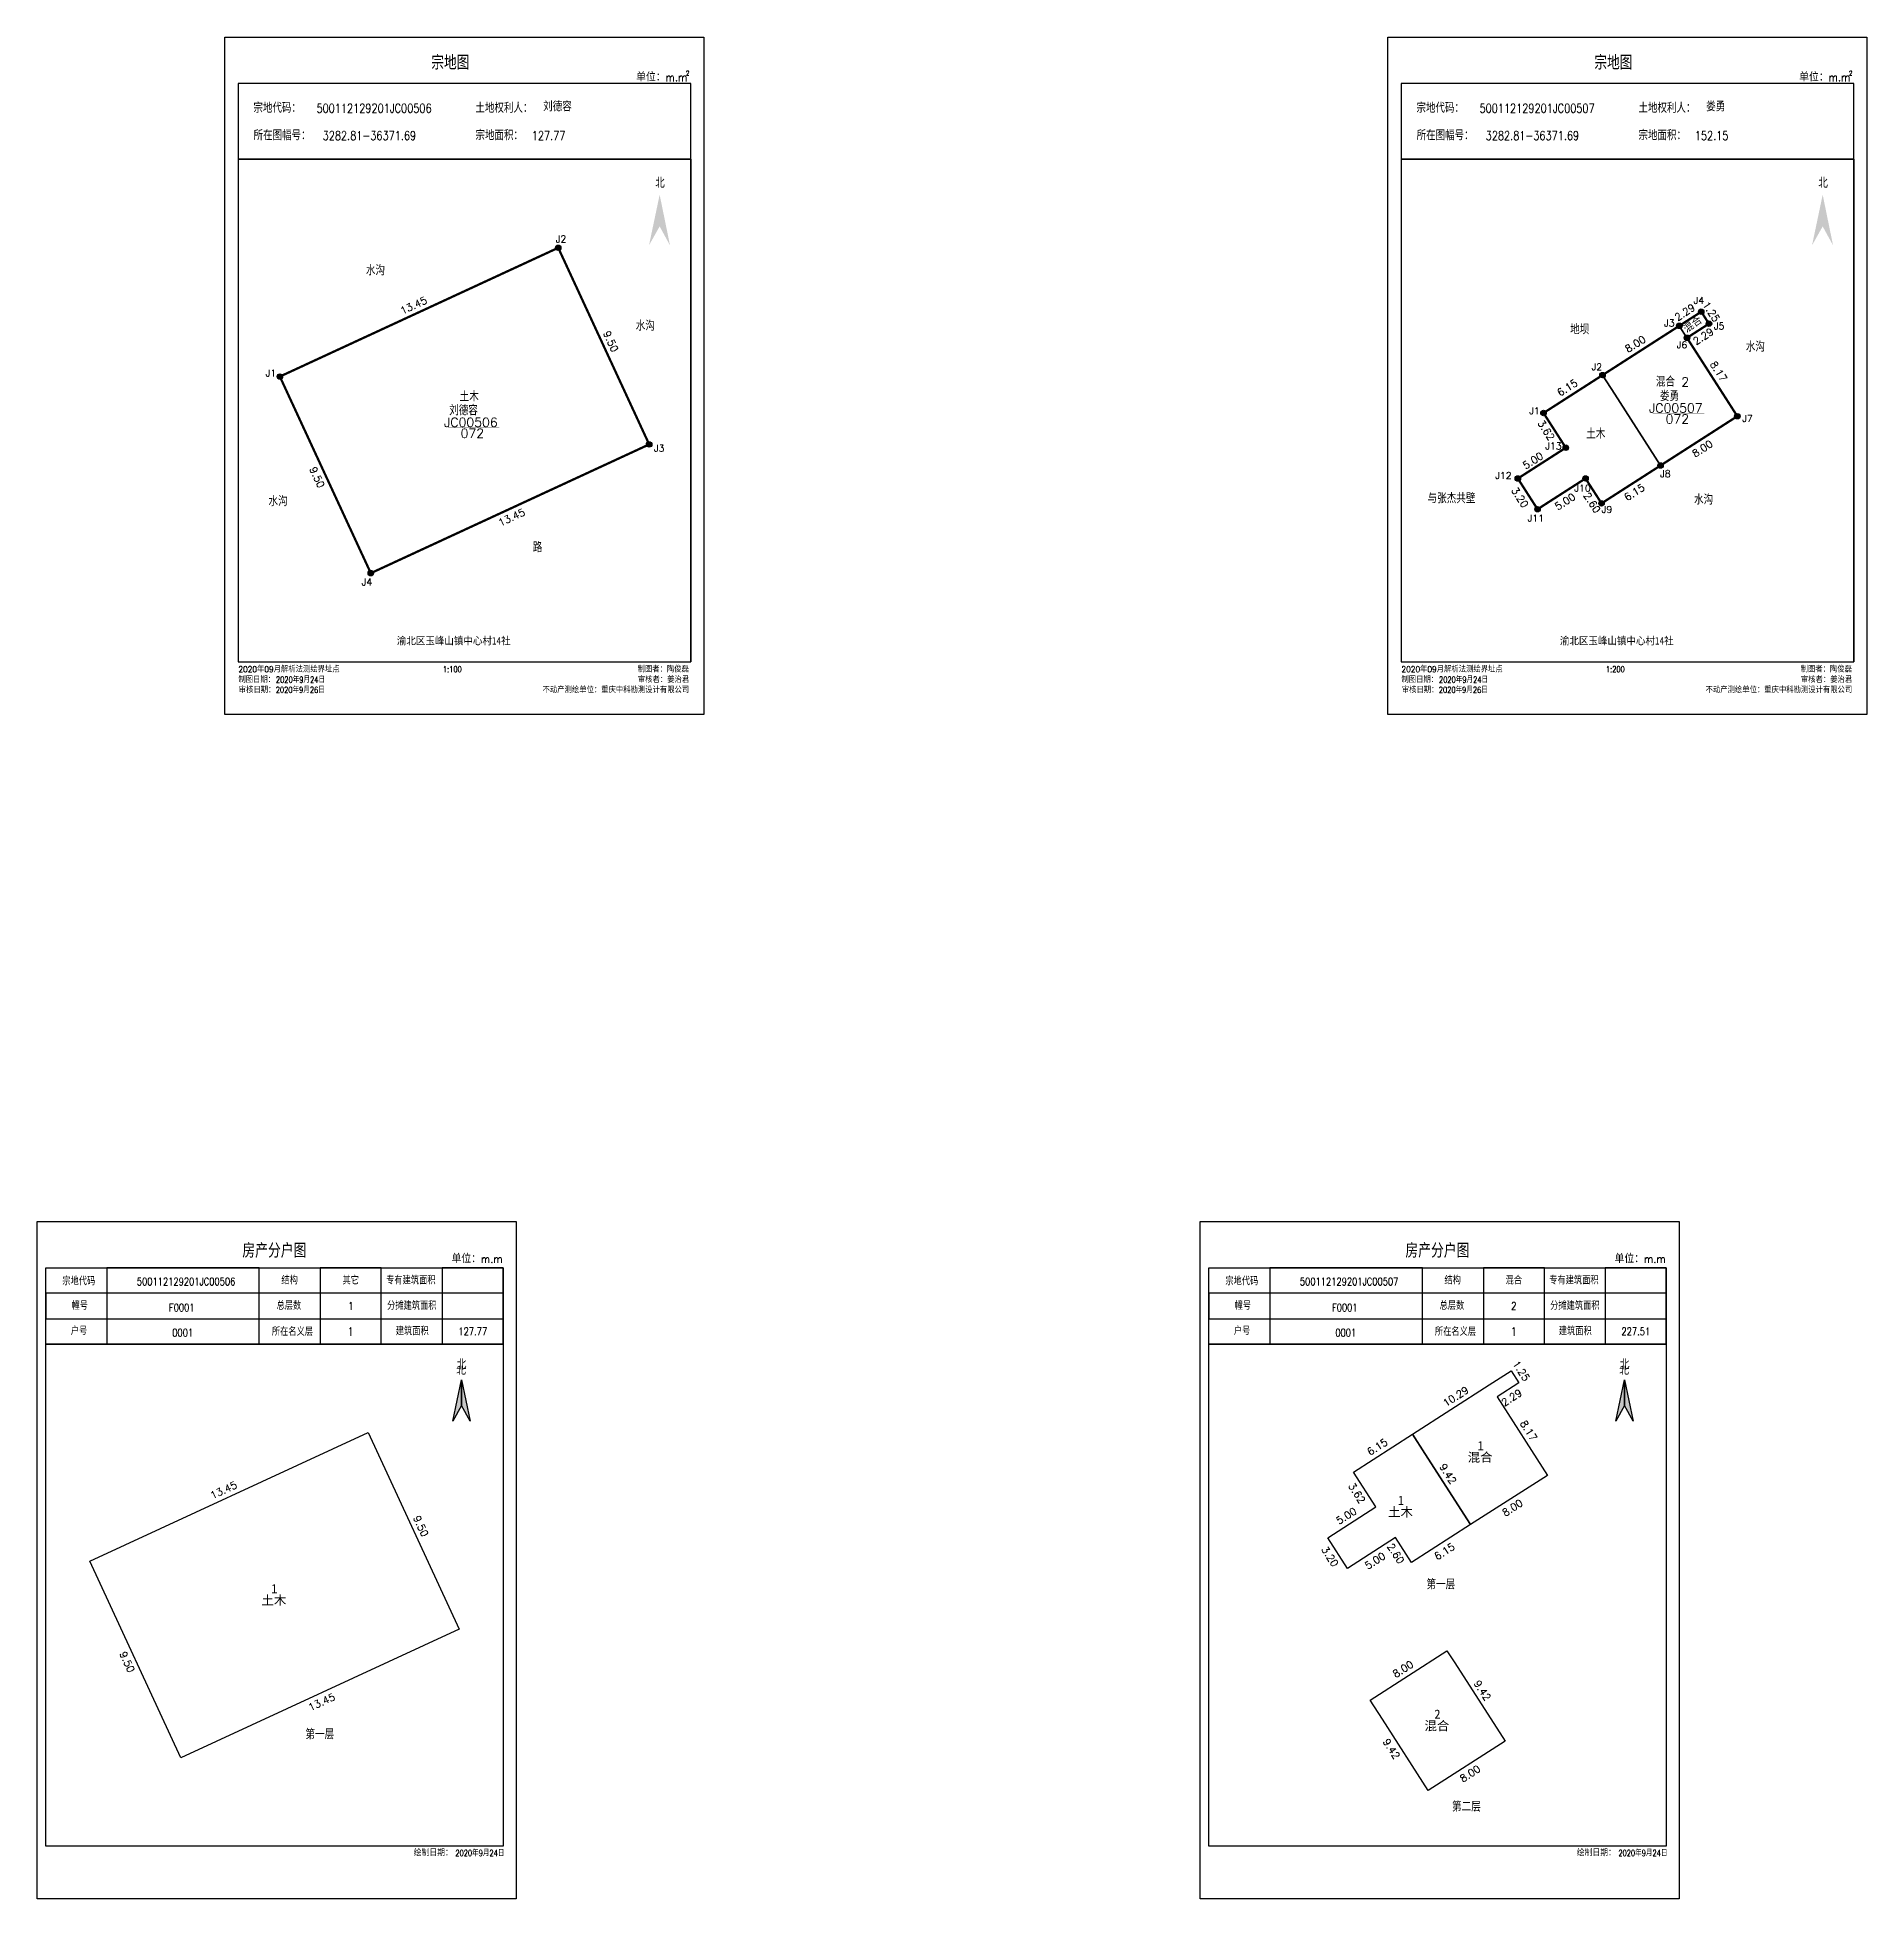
# Model space of a CAD drawing. Extents: x 36371590 to 36372043, y 3282005 to 3283161.
# Drawn here: x 36371810.2 to 36371890.4, y 3282078.4 to 3282160 of the extents above; entities that cross this region are included whole.
import ezdxf
from ezdxf.enums import TextEntityAlignment as Align

# ---------------------------------------------------------------- set-up
doc = ezdxf.new("R2010")
doc.units = 0
doc.header["$LTSCALE"] = 0.5
doc.linetypes.add('DASHED', pattern=[0.75, 0.5, -0.25])
doc.layers.get('0').update_dxf_attribs({"linetype": 'CONTINUOUS'})
doc.layers.add('_JMD_内', color=6, linetype='CONTINUOUS', true_color=0xff00ff)
doc.layers.add('_JZD_内', color=1, linetype='CONTINUOUS', true_color=0xff0000)
for name, color, linetype in [('_宗地图注记', 7, 'CONTINUOUS'), ('DLSS', 4, 'CONTINUOUS'), ('JZP', 1, 'CONTINUOUS'), ('TK', 7, 'CONTINUOUS'), ('ZJ', 7, 'CONTINUOUS'), ('内图框', 7, 'CONTINUOUS'), ('四至', 7, 'CONTINUOUS')]:
    doc.layers.add(name, color=color, linetype=linetype)
doc.layers.add('外图框', color=3, linetype='CONTINUOUS', plot=False)
doc.styles.add('HZ', font='rs.shx', dxfattribs={"width": 0.8, "bigfont": 'hztxt.shx'})
doc.styles.add('宋体', font='')
doc.styles.add('黑体', font='simhei.ttf')
doc.styles.get('宋体').set_extended_font_data('SimSun')

# ---------------------------------------------------------------- blocks, each defined once
blk = doc.blocks.new('指北针')
at = {"layer": '', "linetype": 'Continuous'}
for points in [[(0, 1.134), (0, 0), (-0.381, -0.676)], [(0, 1.134), (0.371, -0.68), (0, 0)]]:
    blk.add_hatch(color=7, dxfattribs=at).paths.add_polyline_path(points)
for points in [[(0, 1.134), (0, 0), (-0.381, -0.676)], [(0, 1.134), (0.371, -0.68), (0, 0)]]:
    blk.add_lwpolyline(points, close=True, dxfattribs=at)
at = {"layer": '', "linetype": 'DASHED', "style": '宋体', "width": 1}
blk.add_text('北', height=0.315, dxfattribs=at).set_placement((-0.24, 1.388))

msp = doc.modelspace()

# ---------------------------------------------------------------- hatches: boundary and pattern name
at = {"linetype": 'Continuous'}
h = msp.add_hatch(color=1, dxfattribs=at)
edge = h.paths.add_edge_path()
edge.add_arc((36371833.015, 3282150.792), 0.12, 0, 360)
at = {"linetype": 'Continuous', "true_color": 0x000000}
h = msp.add_hatch(color=18, dxfattribs=at)
edge = h.paths.add_edge_path()
edge.add_arc((36371833.015, 3282150.792), 0.11, 0, 360)
at = {"linetype": 'Continuous', "true_color": 0xffffff}
h = msp.add_hatch(color=7, dxfattribs=at)
edge = h.paths.add_edge_path(flags=0)
edge.add_arc((36371833.015, 3282150.792), 0.096, 0, 360)
at = {"linetype": 'Continuous'}
h = msp.add_hatch(color=1, dxfattribs=at)
edge = h.paths.add_edge_path()
edge.add_arc((36371883.137, 3282147.988), 0.12, 0, 360)
h = msp.add_hatch(color=1, dxfattribs=at)
edge = h.paths.add_edge_path()
edge.add_arc((36371882.173, 3282147.369), 0.12, 0, 360)
at = {"linetype": 'Continuous', "true_color": 0x000000}
h = msp.add_hatch(color=18, dxfattribs=at)
edge = h.paths.add_edge_path()
edge.add_arc((36371882.173, 3282147.369), 0.11, 0, 360)
at = {"linetype": 'Continuous', "true_color": 0xffffff}
h = msp.add_hatch(color=7, dxfattribs=at)
edge = h.paths.add_edge_path(flags=0)
edge.add_arc((36371882.173, 3282147.369), 0.096, 0, 360)
at = {"linetype": 'Continuous', "true_color": 0x000000}
h = msp.add_hatch(color=18, dxfattribs=at)
edge = h.paths.add_edge_path()
edge.add_arc((36371883.137, 3282147.988), 0.11, 0, 360)
at = {"linetype": 'Continuous', "true_color": 0xffffff}
h = msp.add_hatch(color=7, dxfattribs=at)
edge = h.paths.add_edge_path(flags=0)
edge.add_arc((36371883.137, 3282147.988), 0.096, 0, 360)
at = {"linetype": 'Continuous'}
h = msp.add_hatch(color=1, dxfattribs=at)
edge = h.paths.add_edge_path()
edge.add_arc((36371883.474, 3282147.462), 0.12, 0, 360)
at = {"linetype": 'Continuous', "true_color": 0x000000}
h = msp.add_hatch(color=18, dxfattribs=at)
edge = h.paths.add_edge_path()
edge.add_arc((36371883.474, 3282147.462), 0.11, 0, 360)
at = {"linetype": 'Continuous', "true_color": 0xffffff}
h = msp.add_hatch(color=7, dxfattribs=at)
edge = h.paths.add_edge_path(flags=0)
edge.add_arc((36371883.474, 3282147.462), 0.096, 0, 360)
at = {"linetype": 'Continuous'}
h = msp.add_hatch(color=1, dxfattribs=at)
edge = h.paths.add_edge_path()
edge.add_arc((36371882.511, 3282146.843), 0.12, 0, 360)
at = {"linetype": 'Continuous', "true_color": 0x000000}
h = msp.add_hatch(color=18, dxfattribs=at)
edge = h.paths.add_edge_path()
edge.add_arc((36371882.511, 3282146.843), 0.11, 0, 360)
at = {"linetype": 'Continuous', "true_color": 0xffffff}
h = msp.add_hatch(color=7, dxfattribs=at)
edge = h.paths.add_edge_path(flags=0)
edge.add_arc((36371882.511, 3282146.843), 0.096, 0, 360)
at = {"linetype": 'Continuous'}
h = msp.add_hatch(color=1, dxfattribs=at)
edge = h.paths.add_edge_path()
edge.add_arc((36371820.808, 3282145.145), 0.12, 0, 360)
at = {"linetype": 'Continuous', "true_color": 0x000000}
h = msp.add_hatch(color=18, dxfattribs=at)
edge = h.paths.add_edge_path()
edge.add_arc((36371820.808, 3282145.145), 0.11, 0, 360)
at = {"linetype": 'Continuous', "true_color": 0xffffff}
h = msp.add_hatch(color=7, dxfattribs=at)
edge = h.paths.add_edge_path(flags=0)
edge.add_arc((36371820.808, 3282145.145), 0.096, 0, 360)
at = {"linetype": 'Continuous'}
h = msp.add_hatch(color=1, dxfattribs=at)
edge = h.paths.add_edge_path()
edge.add_arc((36371878.807, 3282145.208), 0.12, 0, 360)
at = {"linetype": 'Continuous', "true_color": 0x000000}
h = msp.add_hatch(color=18, dxfattribs=at)
edge = h.paths.add_edge_path()
edge.add_arc((36371878.807, 3282145.208), 0.11, 0, 360)
at = {"linetype": 'Continuous', "true_color": 0xffffff}
h = msp.add_hatch(color=7, dxfattribs=at)
edge = h.paths.add_edge_path(flags=0)
edge.add_arc((36371878.807, 3282145.208), 0.096, 0, 360)
at = {"linetype": 'Continuous'}
h = msp.add_hatch(color=1, dxfattribs=at)
edge = h.paths.add_edge_path()
edge.add_arc((36371876.22, 3282143.547), 0.12, 0, 360)
at = {"linetype": 'Continuous', "true_color": 0x000000}
h = msp.add_hatch(color=18, dxfattribs=at)
edge = h.paths.add_edge_path()
edge.add_arc((36371876.22, 3282143.547), 0.11, 0, 360)
at = {"linetype": 'Continuous', "true_color": 0xffffff}
h = msp.add_hatch(color=7, dxfattribs=at)
edge = h.paths.add_edge_path(flags=0)
edge.add_arc((36371876.22, 3282143.547), 0.096, 0, 360)
at = {"linetype": 'Continuous'}
h = msp.add_hatch(color=1, dxfattribs=at)
edge = h.paths.add_edge_path()
edge.add_arc((36371884.718, 3282143.406), 0.12, 0, 360)
at = {"linetype": 'Continuous', "true_color": 0x000000}
h = msp.add_hatch(color=18, dxfattribs=at)
edge = h.paths.add_edge_path()
edge.add_arc((36371884.718, 3282143.406), 0.11, 0, 360)
at = {"linetype": 'Continuous', "true_color": 0xffffff}
h = msp.add_hatch(color=7, dxfattribs=at)
edge = h.paths.add_edge_path(flags=0)
edge.add_arc((36371884.718, 3282143.406), 0.096, 0, 360)
at = {"linetype": 'Continuous'}
h = msp.add_hatch(color=1, dxfattribs=at)
edge = h.paths.add_edge_path()
edge.add_arc((36371837.003, 3282142.17), 0.12, 0, 360)
at = {"linetype": 'Continuous', "true_color": 0x000000}
h = msp.add_hatch(color=18, dxfattribs=at)
edge = h.paths.add_edge_path()
edge.add_arc((36371837.003, 3282142.17), 0.11, 0, 360)
at = {"linetype": 'Continuous', "true_color": 0xffffff}
h = msp.add_hatch(color=7, dxfattribs=at)
edge = h.paths.add_edge_path(flags=0)
edge.add_arc((36371837.003, 3282142.17), 0.096, 0, 360)
at = {"linetype": 'Continuous'}
h = msp.add_hatch(color=1, dxfattribs=at)
edge = h.paths.add_edge_path()
edge.add_arc((36371877.197, 3282142.024), 0.12, 0, 360)
at = {"linetype": 'Continuous', "true_color": 0x000000}
h = msp.add_hatch(color=18, dxfattribs=at)
edge = h.paths.add_edge_path()
edge.add_arc((36371877.197, 3282142.024), 0.11, 0, 360)
at = {"linetype": 'Continuous', "true_color": 0xffffff}
h = msp.add_hatch(color=7, dxfattribs=at)
edge = h.paths.add_edge_path(flags=0)
edge.add_arc((36371877.197, 3282142.024), 0.096, 0, 360)
at = {"linetype": 'Continuous'}
h = msp.add_hatch(color=1, dxfattribs=at)
edge = h.paths.add_edge_path()
edge.add_arc((36371875.094, 3282140.674), 0.12, 0, 360)
at = {"linetype": 'Continuous', "true_color": 0x000000}
h = msp.add_hatch(color=18, dxfattribs=at)
edge = h.paths.add_edge_path()
edge.add_arc((36371875.094, 3282140.674), 0.11, 0, 360)
at = {"linetype": 'Continuous', "true_color": 0xffffff}
h = msp.add_hatch(color=7, dxfattribs=at)
edge = h.paths.add_edge_path(flags=0)
edge.add_arc((36371875.094, 3282140.674), 0.096, 0, 360)
at = {"linetype": 'Continuous'}
h = msp.add_hatch(color=1, dxfattribs=at)
edge = h.paths.add_edge_path()
edge.add_arc((36371878.062, 3282140.678), 0.12, 0, 360)
at = {"linetype": 'Continuous', "true_color": 0x000000}
h = msp.add_hatch(color=18, dxfattribs=at)
edge = h.paths.add_edge_path()
edge.add_arc((36371878.062, 3282140.678), 0.11, 0, 360)
at = {"linetype": 'Continuous', "true_color": 0xffffff}
h = msp.add_hatch(color=7, dxfattribs=at)
edge = h.paths.add_edge_path(flags=0)
edge.add_arc((36371878.062, 3282140.678), 0.096, 0, 360)
at = {"linetype": 'Continuous'}
h = msp.add_hatch(color=1, dxfattribs=at)
edge = h.paths.add_edge_path()
edge.add_arc((36371881.352, 3282141.245), 0.12, 0, 360)
at = {"linetype": 'Continuous', "true_color": 0x000000}
h = msp.add_hatch(color=18, dxfattribs=at)
edge = h.paths.add_edge_path()
edge.add_arc((36371881.352, 3282141.245), 0.11, 0, 360)
at = {"linetype": 'Continuous', "true_color": 0xffffff}
h = msp.add_hatch(color=7, dxfattribs=at)
edge = h.paths.add_edge_path(flags=0)
edge.add_arc((36371881.352, 3282141.245), 0.096, 0, 360)
at = {"linetype": 'Continuous'}
h = msp.add_hatch(color=1, dxfattribs=at)
edge = h.paths.add_edge_path()
edge.add_arc((36371875.958, 3282139.327), 0.12, 0, 360)
at = {"linetype": 'Continuous', "true_color": 0x000000}
h = msp.add_hatch(color=18, dxfattribs=at)
edge = h.paths.add_edge_path()
edge.add_arc((36371875.958, 3282139.327), 0.11, 0, 360)
at = {"linetype": 'Continuous', "true_color": 0xffffff}
h = msp.add_hatch(color=7, dxfattribs=at)
edge = h.paths.add_edge_path(flags=0)
edge.add_arc((36371875.958, 3282139.327), 0.096, 0, 360)
at = {"linetype": 'Continuous'}
h = msp.add_hatch(color=1, dxfattribs=at)
edge = h.paths.add_edge_path()
edge.add_arc((36371878.764, 3282139.584), 0.12, 0, 360)
at = {"linetype": 'Continuous', "true_color": 0x000000}
h = msp.add_hatch(color=18, dxfattribs=at)
edge = h.paths.add_edge_path()
edge.add_arc((36371878.764, 3282139.584), 0.11, 0, 360)
at = {"linetype": 'Continuous', "true_color": 0xffffff}
h = msp.add_hatch(color=7, dxfattribs=at)
edge = h.paths.add_edge_path(flags=0)
edge.add_arc((36371878.764, 3282139.584), 0.096, 0, 360)
at = {"linetype": 'Continuous'}
h = msp.add_hatch(color=1, dxfattribs=at)
edge = h.paths.add_edge_path()
edge.add_arc((36371824.796, 3282136.523), 0.12, 0, 360)
at = {"linetype": 'Continuous', "true_color": 0x000000}
h = msp.add_hatch(color=18, dxfattribs=at)
edge = h.paths.add_edge_path()
edge.add_arc((36371824.796, 3282136.523), 0.11, 0, 360)
at = {"linetype": 'Continuous', "true_color": 0xffffff}
h = msp.add_hatch(color=7, dxfattribs=at)
edge = h.paths.add_edge_path(flags=0)
edge.add_arc((36371824.796, 3282136.523), 0.096, 0, 360)

# ---------------------------------------------------------------- linework, layer by layer
at = {"color": 7, "linetype": 'Continuous'}
for centre in [(36371833.015, 3282150.792), (36371882.173, 3282147.369), (36371883.137, 3282147.988), (36371883.474, 3282147.462), (36371882.511, 3282146.843), (36371820.808, 3282145.145), (36371878.807, 3282145.208), (36371876.22, 3282143.547), (36371884.718, 3282143.406), (36371837.003, 3282142.17), (36371877.197, 3282142.024), (36371875.094, 3282140.674), (36371878.062, 3282140.678), (36371881.352, 3282141.245), (36371875.958, 3282139.327), (36371878.764, 3282139.584), (36371824.796, 3282136.523)]:
    msp.add_circle(centre, 0.11, dxfattribs=at)
at = {"layer": '_JMD_内', "linetype": 'Continuous'}
for points in [[(36371820.808, 3282145.145), (36371833.015, 3282150.792), (36371837.003, 3282142.17), (36371824.796, 3282136.523)], [(36371812.478, 3282093.194), (36371824.685, 3282098.841), (36371828.674, 3282090.219), (36371816.466, 3282084.572)]]:
    msp.add_lwpolyline(points, close=True, dxfattribs=at)
at = {"layer": '_JMD_内', "linetype": 'Continuous', "ltscale": 0.5}
for points in [[(36371878.807, 3282145.208), (36371882.173, 3282147.369), (36371882.511, 3282146.843), (36371884.718, 3282143.406), (36371881.352, 3282141.245), (36371879.347, 3282144.367)], [(36371882.173, 3282147.369), (36371883.137, 3282147.988), (36371883.474, 3282147.462), (36371882.511, 3282146.843)], [(36371876.22, 3282143.547), (36371878.807, 3282145.208), (36371879.347, 3282144.367), (36371881.352, 3282141.245), (36371878.764, 3282139.584), (36371878.062, 3282140.678), (36371875.958, 3282139.327), (36371875.094, 3282140.674), (36371877.197, 3282142.024)], [(36371870.477, 3282098.762), (36371873.843, 3282100.923), (36371874.807, 3282101.542), (36371875.144, 3282101.016), (36371874.181, 3282100.397), (36371876.388, 3282096.96), (36371873.022, 3282094.799), (36371871.018, 3282097.921)], [(36371867.89, 3282097.101), (36371870.477, 3282098.762), (36371871.018, 3282097.921), (36371873.022, 3282094.799), (36371870.434, 3282093.138), (36371869.732, 3282094.232), (36371867.628, 3282092.881), (36371866.764, 3282094.227), (36371868.867, 3282095.578)], [(36371868.62, 3282087.103), (36371871.986, 3282089.264), (36371872.324, 3282088.738), (36371874.531, 3282085.3), (36371871.165, 3282083.139), (36371869.161, 3282086.262)]]:
    msp.add_lwpolyline(points, close=True, dxfattribs=at)
at = {"layer": '_JZD_内', "linetype": 'Continuous', "const_width": 0.1}
msp.add_lwpolyline([(36371820.808, 3282145.145), (36371833.015, 3282150.792), (36371837.003, 3282142.17), (36371824.796, 3282136.523)], close=True, dxfattribs=at)
at = {"layer": '_JZD_内', "linetype": 'Continuous', "ltscale": 0.5, "const_width": 0.1}
msp.add_lwpolyline([(36371876.22, 3282143.547), (36371878.807, 3282145.208), (36371882.173, 3282147.369), (36371883.137, 3282147.988), (36371883.474, 3282147.462), (36371882.511, 3282146.843), (36371884.718, 3282143.406), (36371881.352, 3282141.245), (36371878.764, 3282139.584), (36371878.062, 3282140.678), (36371875.958, 3282139.327), (36371875.094, 3282140.674), (36371877.197, 3282142.024)], close=True, dxfattribs=at)
at = {"layer": 'DLSS', "color": 1, "linetype": 'Continuous', "const_width": 0.01}
for points in [[(36371881.012, 3282143.523), (36371883.275, 3282143.523)], [(36371828.174, 3282142.898), (36371830.437, 3282142.898)]]:
    msp.add_lwpolyline(points, dxfattribs=at)
at = {"layer": 'JZP', "color": 1, "linetype": 'Continuous'}
for centre in [(36371833.015, 3282150.792), (36371883.137, 3282147.988), (36371882.173, 3282147.369), (36371883.474, 3282147.462), (36371882.511, 3282146.843), (36371820.808, 3282145.145), (36371878.807, 3282145.208), (36371876.22, 3282143.547), (36371884.718, 3282143.406), (36371837.003, 3282142.17), (36371877.197, 3282142.024), (36371875.094, 3282140.674), (36371878.062, 3282140.678), (36371881.352, 3282141.245), (36371875.958, 3282139.327), (36371878.764, 3282139.584), (36371824.796, 3282136.523)]:
    msp.add_circle(centre, 0.12, dxfattribs=at)
at = {"layer": 'TK', "linetype": 'Continuous'}
for points in [[(36371818.981, 3282132.631), (36371838.83, 3282132.631), (36371838.83, 3282157.993), (36371818.981, 3282157.993)], [(36371869.981, 3282132.631), (36371889.83, 3282132.631), (36371889.83, 3282157.993), (36371869.981, 3282157.993)]]:
    msp.add_lwpolyline(points, close=True, dxfattribs=at)
at = {"layer": 'TK', "linetype": 'Continuous', "flags": 128}
for points in [[(36371818.981, 3282154.685), (36371838.83, 3282154.685), (36371838.83, 3282132.631)], [(36371869.981, 3282154.685), (36371889.83, 3282154.685), (36371889.83, 3282132.631)]]:
    msp.add_lwpolyline(points, dxfattribs=at)
at = {"layer": 'TK', "color": 7, "linetype": 'Continuous', "flags": 128}
for points in [[(36371818.981, 3282154.685), (36371818.981, 3282132.631), (36371838.83, 3282132.631), (36371838.83, 3282154.685), (36371818.981, 3282154.685)], [(36371869.981, 3282154.685), (36371869.981, 3282132.631), (36371889.83, 3282132.631), (36371889.83, 3282154.685), (36371869.981, 3282154.685)]]:
    msp.add_lwpolyline(points, close=True, dxfattribs=at)
for points in [[(36371818.981, 3282154.685), (36371838.83, 3282154.685)], [(36371869.981, 3282154.685), (36371889.83, 3282154.685)]]:
    msp.add_lwpolyline(points, dxfattribs=at)
at = {"layer": 'TK', "linetype": 'DASHED'}
for points in [[(36371837.462, 3282153.119), (36371836.995, 3282150.901), (36371837.462, 3282151.729)], [(36371837.462, 3282153.119), (36371837.462, 3282151.729), (36371837.917, 3282150.896)], [(36371888.462, 3282153.119), (36371887.995, 3282150.901), (36371888.462, 3282151.729)], [(36371888.462, 3282153.119), (36371888.462, 3282151.729), (36371888.917, 3282150.896)]]:
    msp.add_solid(points, dxfattribs=at)
at = {"layer": '内图框', "linetype": 'Continuous'}
for p, q in [((36371831.739, 3282132.631), (36371831.739, 3282132.631)), ((36371882.739, 3282132.631), (36371882.739, 3282132.631))]:
    msp.add_line(p, q, dxfattribs=at)
for points in [[(36371813.222, 3282102.716), (36371810.547, 3282102.716), (36371810.547, 3282102.716), (36371810.547, 3282102.716), (36371813.222, 3282102.716), (36371830.604, 3282102.716), (36371830.604, 3282106.059), (36371830.604, 3282102.716), (36371810.547, 3282102.716), (36371810.547, 3282103.83), (36371830.604, 3282103.83), (36371830.604, 3282104.945), (36371810.547, 3282104.945), (36371810.547, 3282103.83), (36371810.547, 3282106.059), (36371830.604, 3282106.059), (36371827.93, 3282106.059), (36371827.93, 3282102.716), (36371825.256, 3282102.716), (36371825.256, 3282106.059), (36371822.581, 3282106.059), (36371822.581, 3282102.716), (36371819.907, 3282102.716), (36371819.907, 3282106.059), (36371813.222, 3282106.059)], [(36371810.547, 3282106.059), (36371830.604, 3282106.059), (36371830.604, 3282080.697), (36371810.547, 3282080.697)], [(36371864.222, 3282102.716), (36371861.547, 3282102.716), (36371861.547, 3282102.716), (36371861.547, 3282102.716), (36371864.222, 3282102.716), (36371881.604, 3282102.716), (36371881.604, 3282106.059), (36371881.604, 3282102.716), (36371861.547, 3282102.716), (36371861.547, 3282103.83), (36371881.604, 3282103.83), (36371881.604, 3282104.945), (36371861.547, 3282104.945), (36371861.547, 3282103.83), (36371861.547, 3282106.059), (36371881.604, 3282106.059), (36371878.93, 3282106.059), (36371878.93, 3282102.716), (36371876.256, 3282102.716), (36371876.256, 3282106.059), (36371873.581, 3282106.059), (36371873.581, 3282102.716), (36371870.907, 3282102.716), (36371870.907, 3282106.059), (36371864.222, 3282106.059)], [(36371861.547, 3282106.059), (36371881.604, 3282106.059), (36371881.604, 3282080.697), (36371861.547, 3282080.697)], [(36371810.547, 3282102.716), (36371830.604, 3282102.716), (36371830.604, 3282080.697), (36371810.547, 3282080.697)], [(36371861.547, 3282102.716), (36371881.604, 3282102.716), (36371881.604, 3282080.697), (36371861.547, 3282080.697)]]:
    msp.add_lwpolyline(points, close=True, dxfattribs=at)
for points in [[(36371810.547, 3282103.83), (36371829.894, 3282103.83)], [(36371861.547, 3282103.83), (36371880.894, 3282103.83)]]:
    msp.add_lwpolyline(points, dxfattribs=at)
at = {"layer": '外图框', "linetype": 'Continuous', "flags": 128}
for points in [[(36371818.395, 3282130.326), (36371818.395, 3282160.026), (36371839.395, 3282160.026), (36371839.395, 3282130.326)], [(36371869.395, 3282130.326), (36371869.395, 3282160.026), (36371890.395, 3282160.026), (36371890.395, 3282130.326)], [(36371831.169, 3282078.392), (36371810.169, 3282078.392), (36371810.169, 3282108.092), (36371831.169, 3282108.092)], [(36371882.169, 3282078.392), (36371861.169, 3282078.392), (36371861.169, 3282108.092), (36371882.169, 3282108.092)]]:
    msp.add_lwpolyline(points, close=True, dxfattribs=at)

# ---------------------------------------------------------------- block references
at = {"layer": '内图框', "linetype": 'Continuous'}
for p in [(36371828.777, 3282100.019), (36371879.777, 3282100.019)]:
    msp.add_blockref('指北针', p, dxfattribs=at)

# ---------------------------------------------------------------- texts
at = {"color": 7, "linetype": 'Continuous', "style": 'HZ'}
for s, rotation, p in [('1.25', 302.70356, (36371874.852, 3282101.86)), ('10.29', 32.70134, (36371871.939, 3282099.95)), ('2.29', 32.70185, (36371874.507, 3282099.977)), ('8.17', 302.6992, (36371875.173, 3282099.241)), ('6.15', 32.69677, (36371868.615, 3282097.816)), ('13.45', 24.82221, (36371817.85, 3282095.911)), ('9.42', 302.69875, (36371871.638, 3282097.343)), ('3.62', 302.69929, (36371867.644, 3282096.502)), ('8.00', 32.70041, (36371874.542, 3282095.145)), ('9.50', 294.82291, (36371826.646, 3282095.102)), ('5.00', 32.69873, (36371867.253, 3282094.791)), ('3.20', 302.69833, (36371866.462, 3282093.717)), ('5.00', 32.70031, (36371868.517, 3282092.822)), ('2.60', 302.70174, (36371869.349, 3282093.847)), ('6.15', 32.69856, (36371871.559, 3282093.23)), ('9.50', 294.82262, (36371813.767, 3282089.145)), ('8.00', 32.70119, (36371869.741, 3282088.072)), ('9.42', 302.69978, (36371873.147, 3282087.844)), ('13.45', 24.82164, (36371822.149, 3282086.617)), ('9.42', 302.69876, (36371869.159, 3282085.284)), ('8.00', 32.70041, (36371872.685, 3282083.486))]:
    msp.add_text(s, height=0.32, rotation=rotation, dxfattribs=at).set_placement(p)
at = {"color": 7, "linetype": 'Continuous'}
for s, style, p in [('1', '黑体', (36371873.328, 3282098.063)), ('混合', '黑体', (36371872.896, 3282097.554)), ('1', '黑体', (36371869.834, 3282095.664)), ('土木', '黑体', (36371869.403, 3282095.154)), ('1', '黑体', (36371820.432, 3282091.793)), ('第一层', 'HZ', (36371871.088, 3282091.968)), ('土木', '黑体', (36371820, 3282091.283)), ('混合', '黑体', (36371871, 3282085.778)), ('2', '黑体', (36371871.432, 3282086.288)), ('第一层', 'HZ', (36371821.93, 3282085.395)), ('第二层', 'HZ', (36371872.208, 3282082.22))]:
    msp.add_text(s, height=0.4, dxfattribs=dict(at, style=style)).set_placement(p)
at = {"layer": '_宗地图注记', "color": 7, "linetype": 'Continuous', "style": 'HZ'}
for s, p in [('J2', (36371832.907, 3282151.027)), ('J4', (36371882.803, 3282148.333)), ('J3', (36371881.507, 3282147.343)), ('J5', (36371883.69, 3282147.211)), ('J6', (36371882.063, 3282146.386)), ('J2', (36371878.326, 3282145.419)), ('J1', (36371820.187, 3282145.147)), ('J1', (36371875.59, 3282143.49)), ('J7', (36371884.933, 3282143.154)), ('J3', (36371837.21, 3282141.852)), ('J13', (36371876.296, 3282141.952)), ('J12', (36371874.101, 3282140.654)), ('J8', (36371881.333, 3282140.735)), ('J10', (36371877.571, 3282140.098)), ('J9', (36371878.77, 3282139.165)), ('J11', (36371875.522, 3282138.783)), ('J4', (36371824.397, 3282135.989))]:
    msp.add_text(s, height=0.3, dxfattribs=at).set_placement(p)
at = {"layer": '_宗地图注记', "color": 6, "linetype": 'Continuous', "style": 'HZ'}
msp.add_text('混合', height=0.32, rotation=34.98223, dxfattribs=at).set_placement((36371882.51, 3282147.038))
for s, p in [('混合 2', (36371881.147, 3282144.707)), ('土木', (36371828.692, 3282144.058)), ('土木', (36371878.094, 3282142.424))]:
    msp.add_text(s, height=0.4, dxfattribs=at).set_placement(p)
at = {"layer": '_宗地图注记', "color": 1, "linetype": 'Continuous', "style": 'HZ'}
for s, height, p in [('娄勇', 0.42, (36371881.324, 3282144.073)), ('JC00506', 0.4, (36371828.01, 3282142.938)), ('刘德容', 0.42, (36371828.234, 3282143.448)), ('JC00507', 0.4, (36371880.849, 3282143.563)), ('072', 0.4, (36371881.572, 3282143.083)), ('072', 0.4, (36371828.734, 3282142.458))]:
    msp.add_text(s, height=height, dxfattribs=at).set_placement(p)
at = {"layer": 'TK', "linetype": 'Continuous', "style": 'HZ', "width": 0.9}
for s, height, p in [('宗地图', 0.6175, (36371827.45, 3282158.605)), ('宗地图', 0.6175, (36371878.45, 3282158.605)), ('宗地代码：', 0.3859, (36371819.647, 3282156.716)), ('土地权利人：', 0.3859, (36371829.382, 3282156.716)), ('宗地代码：', 0.3859, (36371870.647, 3282156.716)), ('土地权利人：', 0.3859, (36371880.382, 3282156.716)), ('所在图幅号：', 0.3859, (36371819.654, 3282155.516)), ('宗地面积：', 0.3859, (36371829.384, 3282155.516)), ('所在图幅号：', 0.3859, (36371870.654, 3282155.516)), ('宗地面积：', 0.3859, (36371880.384, 3282155.516))]:
    msp.add_text(s, height=height, dxfattribs=at).set_placement(p)
at = {"layer": 'TK', "linetype": 'DASHED', "style": 'HZ', "width": 0.9}
for s, height, p in [('单位：m.m', 0.3529, (36371836.434, 3282158.091)), ('单位：m.m', 0.3529, (36371887.434, 3282158.091)), ('北', 0.386, (36371837.271, 3282153.424)), ('北', 0.386, (36371888.271, 3282153.424)), ('制图日期：', 0.2646, (36371818.99, 3282131.719)), ('2020年09月解析法测绘界址点', 0.26465, (36371818.99, 3282132.177)), ('制图日期：', 0.2646, (36371869.99, 3282131.719)), ('2020年09月解析法测绘界址点', 0.26465, (36371869.99, 3282132.177)), ('审核日期：', 0.2646, (36371819.005, 3282131.271)), ('审核日期：', 0.2646, (36371870.005, 3282131.271)), ('单位：m.m', 0.3529, (36371828.337, 3282106.273)), ('单位：m.m', 0.3529, (36371879.337, 3282106.273)), ('北', 0.411, (36371828.564, 3282101.611)), ('北', 0.411, (36371879.564, 3282101.611)), ('绘制日期：', 0.282, (36371826.679, 3282080.265)), ('绘制日期：', 0.282, (36371877.679, 3282080.265))]:
    msp.add_text(s, height=height, dxfattribs=at).set_placement(p)
for p in [(36371838.69, 3282158.445), (36371889.69, 3282158.445)]:
    msp.add_text('2', height=0.2, dxfattribs=at).set_placement(p, align=Align.MIDDLE)
at = {"layer": 'TK', "linetype": 'DASHED', "style": '黑体', "width": 0.9}
for p in [(36371828.433, 3282133.394), (36371879.433, 3282133.394)]:
    msp.add_text('渝北区玉峰山镇中心村14社', height=0.33081, dxfattribs=at).set_placement(p, align=Align.CENTER)
at = {"layer": 'TK', "linetype": 'DASHED', "style": 'HZ', "width": 0.9}
for s, height, p in [('制图者：陶俊磊', 0.2646, (36371838.744, 3282132.177)), ('审核者：姜治君', 0.2646, (36371838.756, 3282131.719)), ('制图者：陶俊磊', 0.2646, (36371889.744, 3282132.177)), ('审核者：姜治君', 0.2646, (36371889.756, 3282131.719)), ('不动产测绘单位：重庆中科勘测设计有限公司', 0.26465, (36371838.757, 3282131.271)), ('不动产测绘单位：重庆中科勘测设计有限公司', 0.26465, (36371889.757, 3282131.271))]:
    msp.add_text(s, height=height, dxfattribs=at).set_placement(p, align=Align.RIGHT)
at = {"layer": 'TK', "linetype": 'Continuous', "style": 'HZ', "width": 0.9}
for p in [(36371820.567, 3282106.816), (36371871.567, 3282106.816)]:
    msp.add_text('房产分户图', height=0.624, dxfattribs=at).set_placement(p, align=Align.MIDDLE_CENTER)
at = {"layer": 'TK', "linetype": 'Continuous', "style": 'HZ', "width": 0.8}
for s, p in [('F0001', (36371816.506, 3282104.151)), ('F0001', (36371867.506, 3282104.151)), ('0001', (36371816.548, 3282103.05)), ('0001', (36371867.548, 3282103.05))]:
    msp.add_text(s, height=0.3343, dxfattribs=at).set_placement(p, align=Align.CENTER)
at = {"layer": 'TK', "linetype": 'Continuous', "char_height": 0.3343, "attachment_point": 5, "style": 'HZ'}
for s, insert, width in [('宗地代码', (36371811.99, 3282105.464), 2.12251), ('结构', (36371821.237, 3282105.5), 2.62399), ('专有建筑面积', (36371826.552, 3282105.502), 2.6742), ('宗地代码', (36371862.99, 3282105.464), 2.12251), ('结构', (36371872.237, 3282105.5), 2.62399), ('专有建筑面积', (36371877.552, 3282105.502), 2.6742), ('幢号', (36371812.034, 3282104.393), 2.12251), ('总层数', (36371821.204, 3282104.388), 2.62399), ('分摊建筑面积', (36371826.593, 3282104.388), 2.6742), ('幢号', (36371863.034, 3282104.393), 2.12251), ('总层数', (36371872.204, 3282104.388), 2.62399), ('分摊建筑面积', (36371877.593, 3282104.388), 2.6742), ('户号', (36371812.001, 3282103.278), 2.12251), ('所在名义层', (36371821.36, 3282103.247), 2.62399), ('建筑面积', (36371826.614, 3282103.273), 3.11116), ('户号', (36371863.001, 3282103.278), 2.12251), ('所在名义层', (36371872.36, 3282103.247), 2.62399), ('建筑面积', (36371877.614, 3282103.273), 3.11116)]:
    msp.add_mtext(s, dxfattribs=dict(at, insert=insert, width=width))
at = {"layer": 'TK', "char_height": 0.373, "width": 2.6684, "attachment_point": 5, "style": 'HZ'}
for insert in [(36371823.913, 3282103.264), (36371874.913, 3282103.264)]:
    msp.add_mtext('1', dxfattribs=dict(at, insert=insert))
at = {"layer": 'ZJ', "color": 7, "linetype": 'Continuous', "style": 'HZ'}
for s, rotation, p in [('13.45', 24.82221, (36371826.18, 3282147.862)), ('2.29', 32.70185, (36371882.099, 3282147.571)), ('1.25', 302.70356, (36371883.182, 3282148.307)), ('9.50', 294.82291, (36371834.976, 3282147.053)), ('8.00', 32.70119, (36371879.928, 3282146.178)), ('2.29', 32.70185, (36371882.907, 3282146.515)), ('8.17', 302.6992, (36371883.503, 3282145.687)), ('6.15', 32.69677, (36371876.945, 3282144.262)), ('3.62', 302.69929, (36371875.944, 3282143.109)), ('5.00', 32.69873, (36371875.437, 3282141.063)), ('8.00', 32.70041, (36371882.872, 3282141.591)), ('9.50', 294.82262, (36371822.097, 3282141.096)), ('3.20', 302.69833, (36371874.792, 3282140.163)), ('5.00', 32.70031, (36371876.847, 3282139.268)), ('2.60', 302.70174, (36371877.958, 3282139.933)), ('6.15', 32.69856, (36371879.889, 3282139.676)), ('13.45', 24.82164, (36371830.479, 3282138.568))]:
    msp.add_text(s, height=0.32, rotation=rotation, dxfattribs=at).set_placement(p)
at = {"layer": '内图框', "linetype": 'DASHED', "style": 'HZ', "width": 0.8}
for s, height, p in [('500112129201JC00506', 0.3905, (36371822.415, 3282156.716)), ('500112129201JC00507', 0.3905, (36371873.415, 3282156.716)), ('3282.81-36371.69', 0.3905, (36371822.685, 3282155.516)), ('127.77', 0.3905, (36371831.856, 3282155.516)), ('3282.81-36371.69', 0.3905, (36371873.685, 3282155.516)), ('152.15', 0.3905, (36371882.856, 3282155.516)), ('2020年9月24日', 0.2677, (36371820.636, 3282131.719)), ('2020年9月24日', 0.2677, (36371871.636, 3282131.719)), ('2020年9月26日', 0.2677, (36371820.629, 3282131.271)), ('2020年9月26日', 0.2677, (36371871.629, 3282131.271)), ('2020年9月24日', 0.2677, (36371828.503, 3282080.264)), ('2020年9月24日', 0.2677, (36371879.503, 3282080.264))]:
    msp.add_text(s, height=height, dxfattribs=at).set_placement(p)
for s, p in [('1:100', (36371828.371, 3282132.177)), ('1:200', (36371879.371, 3282132.177))]:
    msp.add_text(s, height=0.2677, dxfattribs=at).set_placement(p, align=Align.CENTER)
at = {"layer": '内图框', "linetype": 'DASHED', "style": 'HZ'}
for s, insert, char_height, width, attachment_point in [('刘德容', (36371832.349, 3282157.171), 0.3905, 5.44491, 1), ('娄勇', (36371883.349, 3282157.171), 0.3905, 5.44491, 1), ('1', (36371823.918, 3282104.388), 0.334, 2.6742, 5), ('2', (36371874.918, 3282104.388), 0.334, 2.6742, 5)]:
    msp.add_mtext(s, dxfattribs=dict(at, insert=insert, char_height=char_height, width=width, attachment_point=attachment_point))
at = {"layer": '内图框', "linetype": 'Continuous', "char_height": 0.3343, "attachment_point": 5, "style": 'HZ'}
for s, insert, width in [('其它', (36371823.918, 3282105.502), 2.6742), ('混合', (36371874.918, 3282105.502), 2.6742), ('500112129201JC00506', (36371816.696, 3282105.459), 5.86049), ('500112129201JC00507', (36371867.696, 3282105.459), 5.86049)]:
    msp.add_mtext(s, dxfattribs=dict(at, insert=insert, width=width))
at = {"layer": '内图框', "char_height": 0.3343, "width": 2.6742, "attachment_point": 5, "style": 'HZ'}
for s, insert in [('127.77', (36371829.267, 3282103.273)), ('227.51', (36371880.267, 3282103.273))]:
    msp.add_mtext(s, dxfattribs=dict(at, insert=insert))
at = {"layer": '四至', "color": 7, "linetype": 'Continuous', "style": 'HZ'}
for s, p in [('水沟', (36371824.58, 3282149.588)), ('水沟', (36371836.414, 3282147.16)), ('地坝', (36371877.388, 3282147)), ('水沟', (36371885.091, 3282146.24)), ('与张杰共壁', (36371871.135, 3282139.592)), ('水沟', (36371882.819, 3282139.537)), ('水沟', (36371820.309, 3282139.466)), ('路', (36371831.897, 3282137.447))]:
    msp.add_text(s, height=0.4, dxfattribs=at).set_placement(p)

doc.saveas('drawing.dxf')
